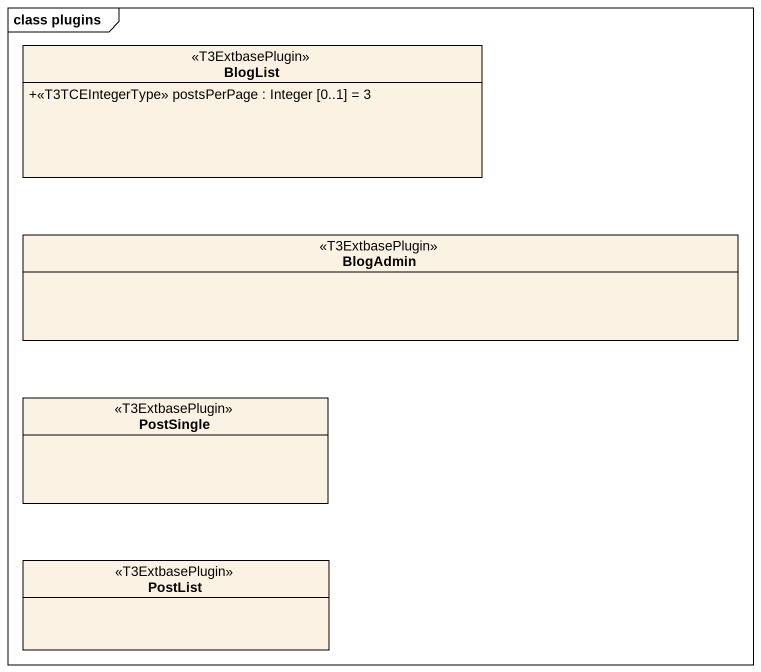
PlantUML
@startuml
mainframe class plugins
hide circle
hide empty members
skinparam classAttributeIconSize 0
interface BlogList <<T3ExtbasePlugin>> {
  +<<T3TCEIntegerType>> postsPerPage : Integer [0..1] = 3
}
interface BlogAdmin <<T3ExtbasePlugin>>
interface PostSingle <<T3ExtbasePlugin>>
interface PostList <<T3ExtbasePlugin>>
@enduml
